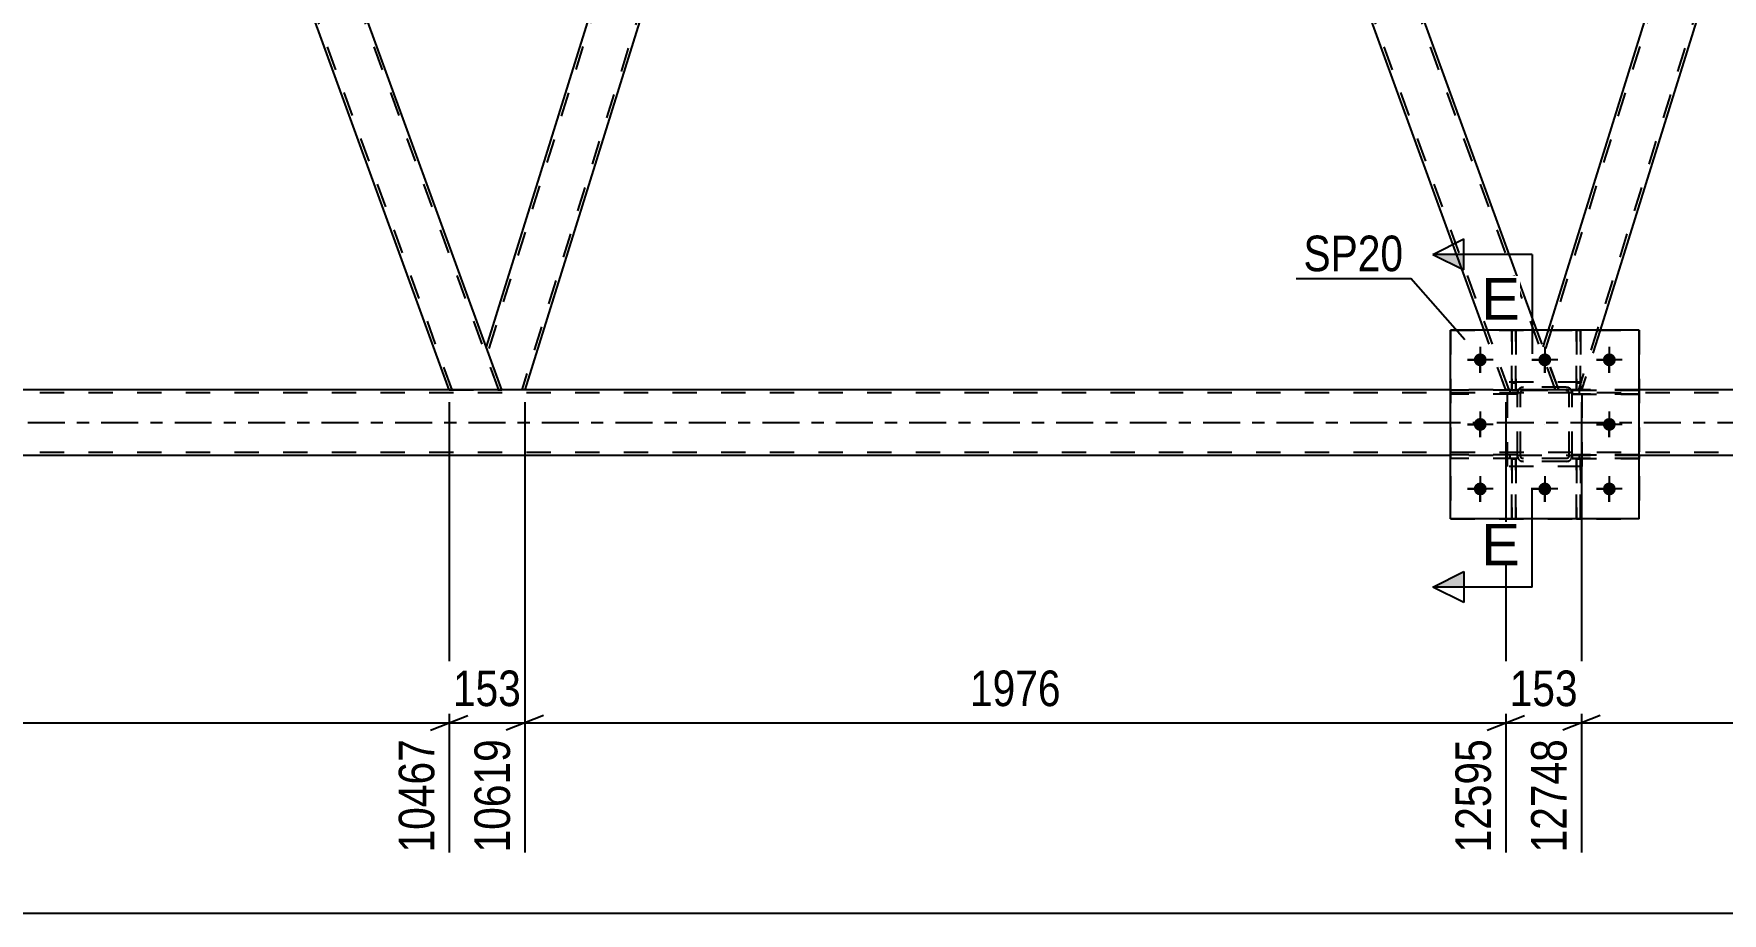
# Model space of a CAD drawing. Header units: millimetres. Extents: x 0 to 1775, y 0 to 560.
# Drawn here: x 1484.5 to 1620.6, y 261.4 to 332.3 of the extents above; entities that cross this region are included whole.
import ezdxf

# ---------------------------------------------------------------- set-up
doc = ezdxf.new("R2010")
doc.units = ezdxf.units.MM
doc.linetypes.add('DXK_LINE_DOT2', pattern=[3.9198, 1.9599, -1.9599])
doc.linetypes.add('DXK_LINE_DOT3', pattern=[5.9187, 2.979, -0.9799, 0.9799, -0.9799])
doc.styles.add('Arial', font='ARIAL.TTF', dxfattribs={"height": 0.2})
doc.styles.add('Arial Narrow', font='ARIALN.TTF', dxfattribs={"height": 0.2})

# ---------------------------------------------------------------- blocks, each defined once
blk = doc.blocks.new('Bolt-814185252-3971 - 3585')
at = {"linetype": 'Continuous'}
for points in [[(1601.6, 306.02, -1), (1600.56, 306.02, -1)], [(1606.8, 306.02, -1), (1605.76, 306.02, -1)], [(1612, 306.02, -1), (1610.96, 306.02, -1)], [(1601.6, 300.82, -1), (1600.56, 300.82, -1)], [(1612, 300.82, -1), (1610.96, 300.82, -1)], [(1601.6, 295.62, -1), (1600.56, 295.62, -1)], [(1606.8, 295.62, -1), (1605.76, 295.62, -1)], [(1612, 295.62, -1), (1610.96, 295.62, -1)]]:
    blk.add_hatch(color=1, dxfattribs=at).paths.add_polyline_path(points)
at = {"color": 1, "linetype": 'Continuous'}
for p, q in [((1601.08, 307.06), (1601.08, 304.98)), ((1606.28, 307.06), (1606.28, 304.98)), ((1611.48, 307.06), (1611.48, 304.98)), ((1602.12, 306.02), (1600.04, 306.02)), ((1607.32, 306.02), (1605.24, 306.02)), ((1612.52, 306.02), (1610.44, 306.02)), ((1602.12, 300.82), (1600.04, 300.82)), ((1601.08, 301.86), (1601.08, 299.78)), ((1612.52, 300.82), (1610.44, 300.82)), ((1611.48, 301.86), (1611.48, 299.78)), ((1601.08, 296.66), (1601.08, 294.58)), ((1606.28, 296.66), (1606.28, 294.58)), ((1611.48, 296.66), (1611.48, 294.58)), ((1602.12, 295.62), (1600.04, 295.62)), ((1607.32, 295.62), (1605.24, 295.62)), ((1612.52, 295.62), (1610.44, 295.62))]:
    blk.add_line(p, q, dxfattribs=at)
blk = doc.blocks.new('Part-814185252-4033 - 3585')
at = {"color": 7, "linetype": 'DXK_LINE_DOT2'}
for p, q in [((1604.08, 298.38), (1598.68, 298.38)), ((1598.68, 298.06), (1598.68, 298.38)), ((1604.08, 298.06), (1598.68, 298.06)), ((1603.48, 298.06), (1603.48, 298.38)), ((1604.08, 298.38), (1604.08, 298.06))]:
    blk.add_line(p, q, dxfattribs=at)
blk = doc.blocks.new('Part-814185252-3770 - 3585')
at = {"color": 7, "linetype": 'DXK_LINE_DOT2'}
for p, q in [((1643.09, 424.82), (1606.27, 306.7)), ((1645.56, 420.94), (1608.99, 303.6)), ((1606.55, 308.42), (1606.13, 307.07)), ((1610.74, 308.42), (1609.24, 303.6)), ((1607.4, 303.6), (1606.13, 307.07)), ((1609.24, 303.6), (1607.4, 303.6))]:
    blk.add_line(p, q, dxfattribs=at)
at = {"color": 2, "linetype": 'Continuous'}
for p, q in [((1642.84, 424.82), (1606.55, 308.42)), ((1644.15, 424.82), (1642.84, 424.82)), ((1645.7, 420.57), (1644.15, 424.82)), ((1645.7, 420.57), (1610.74, 308.42))]:
    blk.add_line(p, q, dxfattribs=at)
blk = doc.blocks.new('Part-814185252-3785 - 3585')
at = {"color": 2, "linetype": 'Continuous'}
for p, q in [((1563.28, 424.82), (1559.02, 424.82)), ((1605.64, 308.42), (1563.28, 424.82)), ((1601.39, 308.42), (1560.57, 420.57))]:
    blk.add_line(p, q, dxfattribs=at)
at = {"color": 7, "linetype": 'DXK_LINE_DOT2'}
for p, q in [((1559.02, 424.82), (1560.57, 420.57)), ((1603.4, 303.6), (1559.27, 424.82)), ((1607.14, 303.6), (1563.02, 424.82)), ((1603.14, 303.6), (1601.39, 308.42)), ((1607.4, 303.6), (1605.64, 308.42)), ((1607.4, 303.6), (1603.14, 303.6))]:
    blk.add_line(p, q, dxfattribs=at)
blk = doc.blocks.new('Part-814185252-3786 - 3585')
at = {"color": 7, "linetype": 'DXK_LINE_DOT2'}
for p, q in [((1604.08, 303.58), (1598.68, 303.58)), ((1598.68, 303.58), (1598.68, 303.26)), ((1603.48, 303.26), (1603.48, 303.58)), ((1604.08, 303.26), (1604.08, 303.58)), ((1604.08, 303.26), (1598.68, 303.26))]:
    blk.add_line(p, q, dxfattribs=at)
blk = doc.blocks.new('Part-814185252-3791 - 3585')
at = {"color": 7, "linetype": 'DXK_LINE_DOT2'}
for p, q in [((1608.48, 298.06), (1608.48, 298.38)), ((1608.48, 298.38), (1613.88, 298.38)), ((1613.88, 298.06), (1608.48, 298.06)), ((1609.08, 298.06), (1609.08, 298.38)), ((1613.88, 298.38), (1613.88, 298.06))]:
    blk.add_line(p, q, dxfattribs=at)
blk = doc.blocks.new('Part-814185252-3811 - 3585')
at = {"color": 2, "linetype": 'Continuous'}
for p, q in [((1557.7, 424.82), (1521, 307.07)), ((1559.02, 424.82), (1557.7, 424.82)), ((1559.02, 424.82), (1560.57, 420.57)), ((1560.57, 420.57), (1524.11, 303.6)), ((1522.26, 303.6), (1521, 307.07))]:
    blk.add_line(p, q, dxfattribs=at)
at = {"color": 7, "linetype": 'DXK_LINE_DOT2'}
for p, q in [((1557.95, 424.82), (1521.13, 306.7)), ((1560.43, 420.94), (1523.86, 303.6)), ((1524.11, 303.6), (1522.26, 303.6))]:
    blk.add_line(p, q, dxfattribs=at)
blk = doc.blocks.new('Part-814185252-3826 - 3585')
at = {"color": 2, "linetype": 'Continuous'}
for p, q in [((1598.68, 303.6), (1443.61, 303.6)), ((1722.19, 303.6), (1613.88, 303.6)), ((1598.68, 298.32), (1443.61, 298.32)), ((1722.19, 298.32), (1613.88, 298.32))]:
    blk.add_line(p, q, dxfattribs=at)
at = {"color": 7, "linetype": 'DXK_LINE_DOT2'}
for p, q in [((1613.88, 303.6), (1598.68, 303.6)), ((1722.19, 303.36), (1099.34, 303.36)), ((1722.19, 298.56), (1099.34, 298.56)), ((1613.88, 298.32), (1598.68, 298.32))]:
    blk.add_line(p, q, dxfattribs=at)
at = {"color": 7, "linetype": 'DXK_LINE_DOT3'}
blk.add_line((1099.34, 300.96), (1722.19, 300.96), dxfattribs=at)
blk = doc.blocks.new('Part-814185252-3828 - 3585')
at = {"color": 7, "linetype": 'DXK_LINE_DOT2'}
for p, q in [((1604.08, 303.34), (1604.12, 303.52)), ((1604.12, 303.52), (1604.08, 303.34)), ((1604.32, 303.34), (1604.34, 303.43)), ((1604.34, 303.43), (1604.39, 303.51)), ((1604.38, 303.78), (1604.56, 303.82)), ((1604.56, 303.82), (1604.38, 303.78)), ((1604.39, 303.51), (1604.47, 303.56)), ((1604.47, 303.56), (1604.56, 303.58)), ((1608, 303.82), (1604.56, 303.82)), ((1604.56, 303.58), (1608, 303.58)), ((1608, 303.82), (1608.18, 303.78)), ((1608.18, 303.78), (1608, 303.82)), ((1608, 303.58), (1608.09, 303.56)), ((1608.09, 303.56), (1608.17, 303.51)), ((1608.17, 303.51), (1608.22, 303.43)), ((1608.22, 303.43), (1608.24, 303.34)), ((1608.44, 303.52), (1608.48, 303.34)), ((1608.48, 303.34), (1608.44, 303.52)), ((1604.08, 298.3), (1604.08, 303.34)), ((1604.32, 298.3), (1604.32, 303.34)), ((1608.24, 298.3), (1608.24, 303.34)), ((1608.48, 298.3), (1608.48, 303.34)), ((1604.12, 298.11), (1604.08, 298.3)), ((1604.08, 298.3), (1604.12, 298.11)), ((1604.34, 298.2), (1604.32, 298.3)), ((1604.39, 298.13), (1604.34, 298.2)), ((1604.47, 298.07), (1604.39, 298.13)), ((1604.56, 298.06), (1604.47, 298.07)), ((1608, 298.06), (1604.56, 298.06)), ((1608.09, 298.07), (1608, 298.06)), ((1608.17, 298.13), (1608.09, 298.07)), ((1608.22, 298.2), (1608.17, 298.13)), ((1608.24, 298.3), (1608.22, 298.2)), ((1608.48, 298.3), (1608.44, 298.11)), ((1608.44, 298.11), (1608.48, 298.3)), ((1604.56, 297.82), (1604.38, 297.85)), ((1604.38, 297.85), (1604.56, 297.82)), ((1608, 297.82), (1604.56, 297.82)), ((1608.18, 297.85), (1608, 297.82)), ((1608, 297.82), (1608.18, 297.85))]:
    blk.add_line(p, q, dxfattribs=at)
at = {"color": 7, "linetype": 'DXK_LINE_DOT3'}
blk.add_line((1606.28, 300.82), (1606.28, 300.82), dxfattribs=at)
at = {"color": 7, "linetype": 'DXK_LINE_DOT2'}
for centre, start, end in [((1604.56, 303.34), 112.5001, 157.5001), ((1604.56, 303.34), 112.5001, 157.5001), ((1608, 303.34), 22.5001, 67.5001), ((1608, 303.34), 22.5001, 67.5001), ((1604.56, 298.3), 202.5001, 247.5001), ((1604.56, 298.3), 202.5001, 247.5001), ((1608, 298.3), 292.5001, 337.5001), ((1608, 298.3), 292.5001, 337.5001)]:
    blk.add_arc(centre, 0.48, start, end, dxfattribs=at)
blk = doc.blocks.new('Part-814185252-3829 - 3585')
at = {"color": 7, "linetype": 'DXK_LINE_DOT2'}
for p, q in [((1609.28, 304.22), (1603.28, 304.22)), ((1603.28, 297.42), (1603.28, 304.22)), ((1609.28, 297.42), (1609.28, 304.22)), ((1609.28, 297.42), (1603.28, 297.42))]:
    blk.add_line(p, q, dxfattribs=at)
blk = doc.blocks.new('Part-814185252-3830 - 3585')
at = {"color": 7, "linetype": 'DXK_LINE_DOT2'}
for p, q in [((1609.28, 304.22), (1603.28, 304.22)), ((1603.28, 297.42), (1603.28, 304.22)), ((1609.28, 297.42), (1609.28, 304.22)), ((1609.28, 297.42), (1603.28, 297.42))]:
    blk.add_line(p, q, dxfattribs=at)
blk = doc.blocks.new('Part-814185252-3870 - 3585')
at = {"color": 2, "linetype": 'Continuous'}
for p, q in [((1478.14, 424.82), (1473.88, 424.82)), ((1521, 307.07), (1478.14, 424.82)), ((1518.01, 303.6), (1475.43, 420.57))]:
    blk.add_line(p, q, dxfattribs=at)
at = {"color": 7, "linetype": 'DXK_LINE_DOT2'}
for p, q in [((1473.88, 424.82), (1475.43, 420.57)), ((1518.26, 303.6), (1474.14, 424.82)), ((1522.01, 303.6), (1477.89, 424.82)), ((1522.26, 303.6), (1521, 307.07)), ((1518.01, 303.6), (1522.26, 303.6))]:
    blk.add_line(p, q, dxfattribs=at)
blk = doc.blocks.new('Part-814185252-3876 - 3585')
at = {"color": 7, "linetype": 'DXK_LINE_DOT2'}
for p, q in [((1604.08, 298.38), (1598.68, 298.38)), ((1598.68, 298.38), (1598.68, 298.06)), ((1604.08, 298.06), (1598.68, 298.06)), ((1603.48, 298.06), (1603.48, 298.38)), ((1604.08, 298.06), (1604.08, 298.38))]:
    blk.add_line(p, q, dxfattribs=at)
blk = doc.blocks.new('Part-814185252-3890 - 3585')
at = {"color": 7, "linetype": 'DXK_LINE_DOT2'}
for p, q in [((1608.83, 293.22), (1608.83, 298.05)), ((1608.83, 298.05), (1609.15, 298.05)), ((1609.15, 298.05), (1609.15, 293.22)), ((1608.83, 297.45), (1609.15, 297.45)), ((1609.15, 293.22), (1608.83, 293.22))]:
    blk.add_line(p, q, dxfattribs=at)
blk = doc.blocks.new('Part-814185252-3893 - 3585')
at = {"color": 7, "linetype": 'DXK_LINE_DOT2'}
for p, q in [((1603.63, 293.22), (1603.63, 298.05)), ((1603.63, 298.05), (1603.95, 298.05)), ((1603.95, 298.05), (1603.95, 293.22)), ((1603.63, 297.45), (1603.95, 297.45)), ((1603.95, 293.22), (1603.63, 293.22))]:
    blk.add_line(p, q, dxfattribs=at)
blk = doc.blocks.new('Part-814185252-3896 - 3585')
at = {"color": 7, "linetype": 'DXK_LINE_DOT2'}
for p, q in [((1608.83, 303.57), (1608.83, 308.42)), ((1608.83, 308.42), (1609.15, 308.42)), ((1609.15, 308.42), (1609.15, 303.57)), ((1608.83, 304.17), (1609.15, 304.17)), ((1609.15, 303.57), (1608.83, 303.57))]:
    blk.add_line(p, q, dxfattribs=at)
blk = doc.blocks.new('Part-814185252-3899 - 3585')
at = {"color": 7, "linetype": 'DXK_LINE_DOT2'}
for p, q in [((1603.63, 303.57), (1603.63, 308.42)), ((1603.63, 308.42), (1603.95, 308.42)), ((1603.95, 308.42), (1603.95, 303.57)), ((1603.63, 304.17), (1603.95, 304.17)), ((1603.95, 303.57), (1603.63, 303.57))]:
    blk.add_line(p, q, dxfattribs=at)
blk = doc.blocks.new('Part-814185252-3952 - 3585')
at = {"color": 7, "linetype": 'DXK_LINE_DOT2'}
for p, q in [((1609.15, 298.05), (1608.83, 298.05)), ((1608.83, 298.05), (1608.83, 293.22)), ((1609.15, 293.22), (1609.15, 298.05)), ((1608.83, 297.45), (1609.15, 297.45)), ((1608.83, 293.22), (1609.15, 293.22))]:
    blk.add_line(p, q, dxfattribs=at)
blk = doc.blocks.new('Bolt-814185252-3970 - 3585')
at = {"color": 1, "linetype": 'Continuous'}
for p, q in [((1601.08, 307.06), (1601.08, 306.36)), ((1606.28, 307.06), (1606.28, 306.36)), ((1611.48, 307.06), (1611.48, 306.36)), ((1600.04, 306.02), (1600.73, 306.02)), ((1601.08, 304.98), (1601.08, 305.67)), ((1602.12, 306.02), (1601.43, 306.02)), ((1605.24, 306.02), (1605.93, 306.02)), ((1606.28, 304.98), (1606.28, 305.67)), ((1607.32, 306.02), (1606.63, 306.02)), ((1610.44, 306.02), (1611.13, 306.02)), ((1611.48, 304.98), (1611.48, 305.67)), ((1612.52, 306.02), (1611.83, 306.02)), ((1600.04, 300.82), (1600.73, 300.82)), ((1601.08, 301.86), (1601.08, 301.16)), ((1602.12, 300.82), (1601.43, 300.82)), ((1610.44, 300.82), (1611.13, 300.82)), ((1611.48, 301.86), (1611.48, 301.16)), ((1612.52, 300.82), (1611.83, 300.82)), ((1601.08, 299.78), (1601.08, 300.47)), ((1611.48, 299.78), (1611.48, 300.47)), ((1601.08, 296.66), (1601.08, 295.96)), ((1606.28, 296.66), (1606.28, 295.96)), ((1611.48, 296.66), (1611.48, 295.96)), ((1600.04, 295.62), (1600.73, 295.62)), ((1601.08, 294.58), (1601.08, 295.27)), ((1602.12, 295.62), (1601.43, 295.62)), ((1605.24, 295.62), (1605.93, 295.62)), ((1606.28, 294.58), (1606.28, 295.27)), ((1607.32, 295.62), (1606.63, 295.62)), ((1610.44, 295.62), (1611.13, 295.62)), ((1611.48, 294.58), (1611.48, 295.27)), ((1612.52, 295.62), (1611.83, 295.62))]:
    blk.add_line(p, q, dxfattribs=at)
blk = doc.blocks.new('Part-814185252-3984 - 3585')
at = {"color": 7, "linetype": 'DXK_LINE_DOT2'}
for p, q in [((1604.08, 303.34), (1604.12, 303.52)), ((1604.12, 303.52), (1604.08, 303.34)), ((1604.32, 303.34), (1604.34, 303.43)), ((1604.34, 303.43), (1604.39, 303.51)), ((1604.38, 303.78), (1604.56, 303.82)), ((1604.56, 303.82), (1604.38, 303.78)), ((1604.39, 303.51), (1604.47, 303.56)), ((1604.47, 303.56), (1604.56, 303.58)), ((1608, 303.82), (1604.56, 303.82)), ((1604.56, 303.58), (1608, 303.58)), ((1608, 303.82), (1608.18, 303.78)), ((1608.18, 303.78), (1608, 303.82)), ((1608, 303.58), (1608.09, 303.56)), ((1608.09, 303.56), (1608.17, 303.51)), ((1608.17, 303.51), (1608.22, 303.43)), ((1608.22, 303.43), (1608.24, 303.34)), ((1608.44, 303.52), (1608.48, 303.34)), ((1608.48, 303.34), (1608.44, 303.52)), ((1604.08, 298.3), (1604.08, 303.34)), ((1604.32, 298.3), (1604.32, 303.34)), ((1608.24, 298.3), (1608.24, 303.34)), ((1608.48, 298.3), (1608.48, 303.34)), ((1604.12, 298.11), (1604.08, 298.3)), ((1604.08, 298.3), (1604.12, 298.11)), ((1604.34, 298.2), (1604.32, 298.3)), ((1604.39, 298.13), (1604.34, 298.2)), ((1604.47, 298.07), (1604.39, 298.13)), ((1604.56, 298.06), (1604.47, 298.07)), ((1608, 298.06), (1604.56, 298.06)), ((1608.09, 298.07), (1608, 298.06)), ((1608.17, 298.13), (1608.09, 298.07)), ((1608.22, 298.2), (1608.17, 298.13)), ((1608.24, 298.3), (1608.22, 298.2)), ((1608.48, 298.3), (1608.44, 298.11)), ((1608.44, 298.11), (1608.48, 298.3)), ((1604.56, 297.82), (1604.38, 297.85)), ((1604.38, 297.85), (1604.56, 297.82)), ((1608, 297.82), (1604.56, 297.82)), ((1608.18, 297.85), (1608, 297.82)), ((1608, 297.82), (1608.18, 297.85))]:
    blk.add_line(p, q, dxfattribs=at)
at = {"color": 7, "linetype": 'DXK_LINE_DOT3'}
blk.add_line((1606.28, 300.82), (1606.28, 300.82), dxfattribs=at)
at = {"color": 7, "linetype": 'DXK_LINE_DOT2'}
for centre, start, end in [((1604.56, 303.34), 112.5001, 157.5001), ((1604.56, 303.34), 112.5001, 157.5001), ((1608, 303.34), 22.5001, 67.5001), ((1608, 303.34), 22.5001, 67.5001), ((1604.56, 298.3), 202.5001, 247.5001), ((1604.56, 298.3), 202.5001, 247.5001), ((1608, 298.3), 292.5001, 337.5001), ((1608, 298.3), 292.5001, 337.5001)]:
    blk.add_arc(centre, 0.48, start, end, dxfattribs=at)
blk = doc.blocks.new('Part-814185252-4018 - 3585')
at = {"color": 7, "linetype": 'DXK_LINE_DOT2'}
for p, q in [((1598.68, 308.42), (1613.88, 308.42)), ((1598.68, 308.42), (1598.68, 293.22)), ((1613.88, 308.42), (1613.88, 293.22)), ((1598.68, 293.22), (1613.88, 293.22))]:
    blk.add_line(p, q, dxfattribs=at)
blk = doc.blocks.new('Part-814185252-4023 - 3585')
at = {"color": 2, "linetype": 'Continuous'}
for p, q in [((1613.88, 308.42), (1598.68, 308.42)), ((1598.68, 293.22), (1598.68, 308.42)), ((1613.88, 293.22), (1613.88, 308.42)), ((1613.88, 293.22), (1598.68, 293.22))]:
    blk.add_line(p, q, dxfattribs=at)
blk = doc.blocks.new('Part-814185252-4024 - 3585')
at = {"color": 7, "linetype": 'DXK_LINE_DOT2'}
for p, q in [((1608.48, 303.26), (1608.48, 303.58)), ((1608.48, 303.58), (1613.88, 303.58)), ((1609.08, 303.26), (1609.08, 303.58)), ((1613.88, 303.58), (1613.88, 303.26)), ((1613.88, 303.26), (1608.48, 303.26))]:
    blk.add_line(p, q, dxfattribs=at)
blk = doc.blocks.new('Part-814185252-4028 - 3585')
at = {"color": 7, "linetype": 'DXK_LINE_DOT2'}
for p, q in [((1613.88, 303.58), (1608.48, 303.58)), ((1608.48, 303.58), (1608.48, 303.26)), ((1609.08, 303.26), (1609.08, 303.58)), ((1613.88, 303.26), (1613.88, 303.58)), ((1608.48, 303.26), (1613.88, 303.26))]:
    blk.add_line(p, q, dxfattribs=at)
blk = doc.blocks.new('Part-814185252-4029 - 3585')
at = {"color": 7, "linetype": 'DXK_LINE_DOT2'}
for p, q in [((1613.88, 298.38), (1608.48, 298.38)), ((1608.48, 298.38), (1608.48, 298.06)), ((1608.48, 298.06), (1613.88, 298.06)), ((1609.08, 298.06), (1609.08, 298.38)), ((1613.88, 298.06), (1613.88, 298.38))]:
    blk.add_line(p, q, dxfattribs=at)
blk = doc.blocks.new('Part-814185252-4032 - 3585')
at = {"color": 7, "linetype": 'DXK_LINE_DOT2'}
for p, q in [((1604.08, 303.58), (1598.68, 303.58)), ((1598.68, 303.26), (1598.68, 303.58)), ((1603.48, 303.26), (1603.48, 303.58)), ((1604.08, 303.58), (1604.08, 303.26)), ((1604.08, 303.26), (1598.68, 303.26))]:
    blk.add_line(p, q, dxfattribs=at)
blk = doc.blocks.new('Part-814185252-4036 - 3585')
at = {"color": 7, "linetype": 'DXK_LINE_DOT2'}
for p, q in [((1603.63, 308.42), (1603.63, 303.57)), ((1603.95, 308.42), (1603.63, 308.42)), ((1603.95, 303.57), (1603.95, 308.42)), ((1603.63, 304.17), (1603.95, 304.17)), ((1603.63, 303.57), (1603.95, 303.57))]:
    blk.add_line(p, q, dxfattribs=at)
blk = doc.blocks.new('Part-814185252-4039 - 3585')
at = {"color": 7, "linetype": 'DXK_LINE_DOT2'}
for p, q in [((1608.83, 308.42), (1608.83, 303.57)), ((1609.15, 308.42), (1608.83, 308.42)), ((1609.15, 303.57), (1609.15, 308.42)), ((1608.83, 304.17), (1609.15, 304.17)), ((1608.83, 303.57), (1609.15, 303.57))]:
    blk.add_line(p, q, dxfattribs=at)
blk = doc.blocks.new('Part-814185252-4042 - 3585')
at = {"color": 7, "linetype": 'DXK_LINE_DOT2'}
for p, q in [((1603.95, 298.05), (1603.63, 298.05)), ((1603.63, 298.05), (1603.63, 293.22)), ((1603.95, 293.22), (1603.95, 298.05)), ((1603.63, 297.45), (1603.95, 297.45)), ((1603.63, 293.22), (1603.95, 293.22))]:
    blk.add_line(p, q, dxfattribs=at)
blk = doc.blocks.new('StraightDimension-814185252-4666 - 3585')
at = {"color": 7, "linetype": 'Continuous'}
blk.add_line((1053.12, 261.45), (1740.41, 261.45), dxfattribs=at)
blk = doc.blocks.new('StraightDimension-814185252-4569 - 3585')
at = {"color": 7, "linetype": 'Continuous'}
for p, q in [((1609.24, 302.6), (1609.24, 266.34)), ((1688.27, 302.6), (1688.27, 266.34)), ((1610.74, 277.38), (1607.74, 276.18)), ((1609.24, 276.78), (1688.27, 276.78)), ((1686.77, 276.18), (1689.77, 277.38))]:
    blk.add_line(p, q, dxfattribs=at)
at = {"color": 0}
blk.add_wipeout([(1653.01, 277.53), (1653.01, 281.73), (1644.5, 281.73), (1644.5, 277.53)], dxfattribs=at)
at = {"color": 3, "style": 'Arial Narrow'}
blk.add_text('1976', height=2.863, dxfattribs=at).set_placement((1645.1, 278.13))
at = {"color": 0, "linetype": 'Continuous'}
blk.add_wipeout([(1687.67, 276.08), (1683.47, 276.08), (1683.47, 265.74), (1687.67, 265.74)], dxfattribs=at)
at = {"color": 3, "linetype": 'Continuous', "style": 'Arial Narrow'}
blk.add_text('14723', height=2.863, rotation=90.0002, dxfattribs=at).set_placement((1687.07, 266.34))
blk = doc.blocks.new('StraightDimension-814185252-4473 - 3585')
at = {"color": 7, "linetype": 'Continuous'}
for p, q in [((1438.97, 302.6), (1438.97, 268.17)), ((1518.01, 302.6), (1518.01, 266.34)), ((1440.47, 277.38), (1437.47, 276.18)), ((1438.97, 276.78), (1518.01, 276.78)), ((1516.51, 276.18), (1519.51, 277.38))]:
    blk.add_line(p, q, dxfattribs=at)
at = {"color": 0}
blk.add_wipeout([(1482.75, 277.53), (1482.75, 281.73), (1474.23, 281.73), (1474.23, 277.53)], dxfattribs=at)
at = {"color": 3, "style": 'Arial Narrow'}
blk.add_text('1976', height=2.863, dxfattribs=at).set_placement((1474.83, 278.13))
at = {"color": 0, "linetype": 'Continuous'}
blk.add_wipeout([(1517.41, 276.08), (1513.21, 276.08), (1513.21, 265.74), (1517.41, 265.74)], dxfattribs=at)
at = {"color": 3, "linetype": 'Continuous', "style": 'Arial Narrow'}
blk.add_text('10467', height=2.863, rotation=90.0002, dxfattribs=at).set_placement((1516.81, 266.34))
blk = doc.blocks.new('StraightDimension-814185252-4497 - 3585')
at = {"color": 7, "linetype": 'Continuous'}
for p, q in [((1518.01, 302.6), (1518.01, 266.34)), ((1524.11, 302.6), (1524.11, 266.34)), ((1516.51, 276.18), (1519.51, 277.38)), ((1518.01, 276.78), (1524.11, 276.78)), ((1525.61, 277.38), (1522.61, 276.18))]:
    blk.add_line(p, q, dxfattribs=at)
at = {"color": 0}
blk.add_wipeout([(1524.4, 277.53), (1524.4, 281.73), (1517.71, 281.73), (1517.71, 277.53)], dxfattribs=at)
at = {"color": 0, "linetype": 'Continuous'}
blk.add_wipeout([(1523.51, 276.08), (1519.31, 276.08), (1519.31, 265.74), (1523.51, 265.74)], dxfattribs=at)
at = {"color": 3, "style": 'Arial Narrow'}
blk.add_text('153', height=2.863, dxfattribs=at).set_placement((1518.31, 278.13))
at = {"color": 3, "linetype": 'Continuous', "style": 'Arial Narrow'}
blk.add_text('10619', height=2.863, rotation=90.0002, dxfattribs=at).set_placement((1522.91, 266.34))
blk = doc.blocks.new('StraightDimension-814185252-4521 - 3585')
at = {"color": 7, "linetype": 'Continuous'}
for p, q in [((1524.11, 302.6), (1524.11, 266.34)), ((1603.14, 302.6), (1603.14, 266.34)), ((1525.61, 277.38), (1522.61, 276.18)), ((1524.11, 276.78), (1603.14, 276.78)), ((1601.64, 276.18), (1604.64, 277.38))]:
    blk.add_line(p, q, dxfattribs=at)
at = {"color": 0}
blk.add_wipeout([(1567.88, 277.53), (1567.88, 281.73), (1559.37, 281.73), (1559.37, 277.53)], dxfattribs=at)
at = {"color": 3, "style": 'Arial Narrow'}
blk.add_text('1976', height=2.863, dxfattribs=at).set_placement((1559.97, 278.13))
at = {"color": 0, "linetype": 'Continuous'}
blk.add_wipeout([(1602.54, 276.08), (1598.34, 276.08), (1598.34, 265.74), (1602.54, 265.74)], dxfattribs=at)
at = {"color": 3, "linetype": 'Continuous', "style": 'Arial Narrow'}
blk.add_text('12595', height=2.863, rotation=90.0002, dxfattribs=at).set_placement((1601.94, 266.34))
blk = doc.blocks.new('StraightDimension-814185252-4545 - 3585')
at = {"color": 7, "linetype": 'Continuous'}
for p, q in [((1603.14, 302.6), (1603.14, 266.34)), ((1609.24, 302.6), (1609.24, 266.34)), ((1601.64, 276.18), (1604.64, 277.38)), ((1603.14, 276.78), (1609.24, 276.78)), ((1610.74, 277.38), (1607.74, 276.18))]:
    blk.add_line(p, q, dxfattribs=at)
at = {"color": 0}
blk.add_wipeout([(1609.53, 277.53), (1609.53, 281.73), (1602.85, 281.73), (1602.85, 277.53)], dxfattribs=at)
at = {"color": 0, "linetype": 'Continuous'}
blk.add_wipeout([(1608.64, 276.08), (1604.44, 276.08), (1604.44, 265.74), (1608.64, 265.74)], dxfattribs=at)
at = {"color": 3, "style": 'Arial Narrow'}
blk.add_text('153', height=2.863, dxfattribs=at).set_placement((1603.45, 278.13))
at = {"color": 3, "linetype": 'Continuous', "style": 'Arial Narrow'}
blk.add_text('12748', height=2.863, rotation=90.0002, dxfattribs=at).set_placement((1608.04, 266.34))
blk = doc.blocks.new('Mark-814185252-4019 - 3585')
at = {"color": 0}
blk.add_wipeout([(1594.88, 313.16), (1594.88, 316.16), (1586.84, 316.16), (1586.84, 313.16)], dxfattribs=at)
blk.add_wipeout([(1594.88, 313.16), (1594.88, 316.16), (1586.84, 316.16), (1586.84, 313.16)], dxfattribs=at)
at = {"color": 30, "linetype": 'Continuous'}
for p in [(1586.24, 312.56), (1599.83, 307.62)]:
    blk.add_line(p, (1595.48, 312.56), dxfattribs=at)
at = {"color": 3, "style": 'Arial Narrow'}
blk.add_text('SP20', height=2.863, dxfattribs=at).set_placement((1586.84, 313.16))
blk = doc.blocks.new('SectionMark-814185252-5312 - 3585')
at = {"linetype": 'Continuous'}
for points in [[(1599.77, 314.51), (1599.77, 313.26), (1597.27, 314.51)], [(1599.77, 288.97), (1599.77, 287.72), (1597.27, 287.72)]]:
    blk.add_hatch(color=6, dxfattribs=at).paths.add_polyline_path(points)
at = {"color": 6, "linetype": 'Continuous'}
for p, q in [((1597.27, 314.51), (1599.77, 315.76)), ((1599.77, 313.26), (1599.77, 315.76)), ((1605.27, 314.51), (1597.27, 314.51)), ((1597.27, 314.51), (1599.77, 313.26)), ((1605.27, 314.51), (1605.27, 306.51)), ((1605.27, 287.72), (1605.27, 295.72)), ((1597.27, 287.72), (1599.77, 288.97)), ((1599.77, 288.97), (1599.77, 286.47)), ((1605.27, 287.72), (1597.27, 287.72)), ((1599.77, 286.47), (1597.27, 287.72))]:
    blk.add_line(p, q, dxfattribs=at)
at = {"color": 0, "linetype": 'Continuous'}
for points in [[(1604.27, 309.26), (1604.27, 312.76), (1601.16, 312.76), (1601.16, 309.26)], [(1604.27, 289.47), (1604.27, 292.97), (1601.16, 292.97), (1601.16, 289.47)]]:
    blk.add_wipeout(points, dxfattribs=at)
at = {"color": 3, "linetype": 'Continuous', "style": 'Arial'}
for p in [(1601.16, 309.26), (1601.16, 289.47)]:
    blk.add_text('E', height=3.34, dxfattribs=at).set_placement(p)

msp = doc.modelspace()

# ---------------------------------------------------------------- block references
for name in ['Part-814185252-3870 - 3585', 'Part-814185252-3811 - 3585', 'Part-814185252-3785 - 3585', 'Part-814185252-3770 - 3585', 'Part-814185252-4018 - 3585', 'Part-814185252-4023 - 3585', 'Part-814185252-3899 - 3585', 'Part-814185252-4036 - 3585', 'Part-814185252-3896 - 3585', 'Part-814185252-4039 - 3585', 'Bolt-814185252-3971 - 3585', 'Bolt-814185252-3970 - 3585', 'Part-814185252-3826 - 3585', 'Part-814185252-3786 - 3585', 'Part-814185252-4032 - 3585', 'Part-814185252-3829 - 3585', 'Part-814185252-3830 - 3585', 'Part-814185252-3828 - 3585', 'Part-814185252-3984 - 3585', 'Part-814185252-4024 - 3585', 'Part-814185252-4028 - 3585', 'Part-814185252-4033 - 3585', 'Part-814185252-3876 - 3585', 'Part-814185252-3893 - 3585', 'Part-814185252-4042 - 3585', 'Part-814185252-3791 - 3585', 'Part-814185252-4029 - 3585', 'Part-814185252-3890 - 3585', 'Part-814185252-3952 - 3585']:
    msp.add_blockref(name, (0, 0))

# ---------------------------------------------------------------- next in the draw order: block references
msp.add_blockref('StraightDimension-814185252-4666 - 3585', (0, 0))

# ---------------------------------------------------------------- next in the draw order: block references
for name in ['Mark-814185252-4019 - 3585', 'StraightDimension-814185252-4473 - 3585', 'StraightDimension-814185252-4569 - 3585']:
    msp.add_blockref(name, (0, 0))

# ---------------------------------------------------------------- next in the draw order: block references
msp.add_blockref('StraightDimension-814185252-4497 - 3585', (0, 0))

# ---------------------------------------------------------------- next in the draw order: block references
msp.add_blockref('StraightDimension-814185252-4521 - 3585', (0, 0))

# ---------------------------------------------------------------- next in the draw order: block references
msp.add_blockref('StraightDimension-814185252-4545 - 3585', (0, 0))

# ---------------------------------------------------------------- next in the draw order: block references
msp.add_blockref('SectionMark-814185252-5312 - 3585', (0, 0))

doc.saveas('drawing.dxf')
